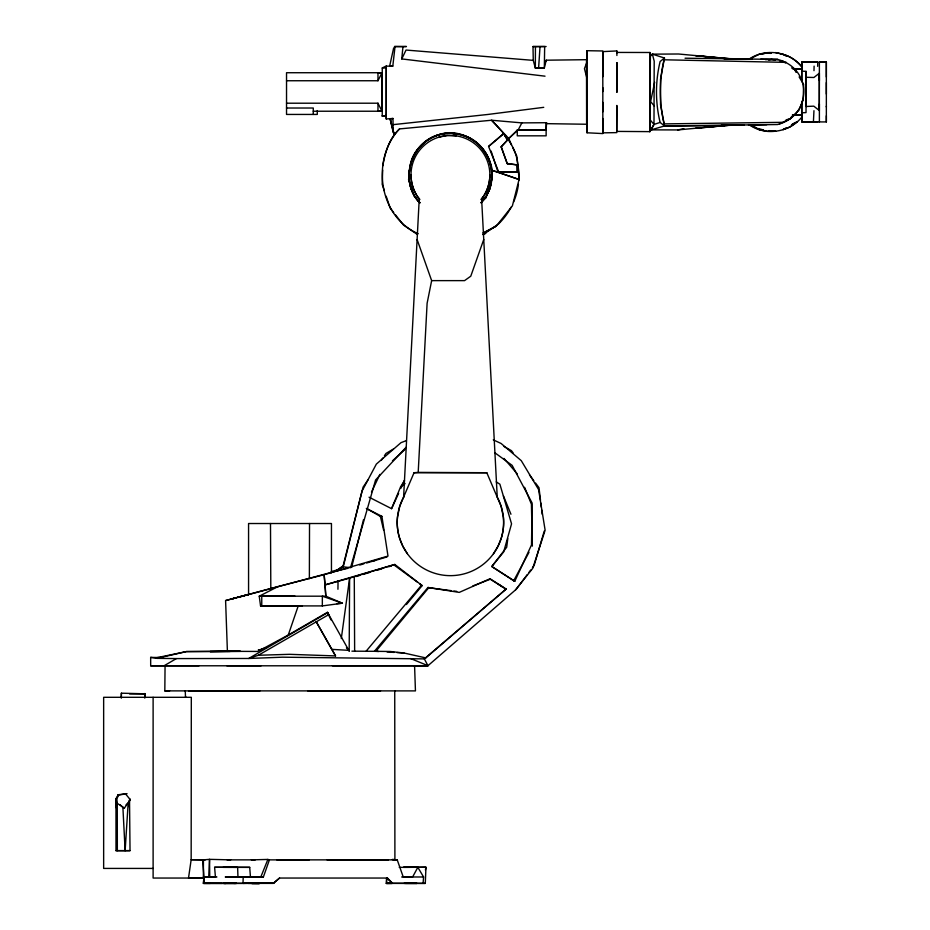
<?xml version="1.0" encoding="UTF-8"?>
<svg xmlns="http://www.w3.org/2000/svg" width="930" height="930" viewBox="0 0 930 930"><rect width="100%" height="100%" fill="white"/><g stroke="black" fill="none" stroke-linecap="round" stroke-linejoin="round"><path stroke-width="1.4" d="M331.452 572.868L331.452 523.52L248.566 523.52L248.566 594.654M382.242 115.994L382.253 67.96L386.287 65.984L386.252 116.006L382.242 115.994L386.252 116.006M602.826 102.416L602.838 133.583L587.039 132.781L587.051 124.829M602.826 91.535L602.768 51.615L616.811 50.941L616.904 55.498M801.753 101.324L801.753 121.923L826.352 121.923L826.352 106.183M801.753 81.201L801.753 62.043L817.714 62.019M801.753 71.133L806.031 71.377L806.031 106.485L813.808 106.159L819.318 110.542L819.388 62.043L826.352 62.031L826.352 106.95M819.318 110.542L819.33 73.249L813.901 77.492L806.031 77.283M826.352 121.923L826.352 115.797M826.352 94.07L826.352 82.584M215.725 876.978L203.379 876.978L203.426 859.866L191.162 859.692L188.511 878.048L153.113 878.048L153.113 697.302M309.365 578.681L309.527 523.52M602.826 76.713L602.826 50.976L587.051 50.697L587.039 132.781M587.051 50.697L587.039 60.427M826.352 62.043L819.388 62.043L826.352 62.031L826.352 77.004M346.425 647.815L349.18 651.012L349.61 578.123L394.808 564.464L422.162 585.609L406.41 604.535M535.436 46.581L544.666 46.535L544.329 67.902L535.331 68.076L533.274 60.369L532.995 46.535L535.436 46.581L535.331 68.076L544.329 67.902L546.236 60.194L586.493 59.694L586.621 124.248L546.236 123.655L546.561 122.714L521.846 122.888L491.563 120.237L399.516 128.921C389.298 138.233 384.997 152.59 382.835 165.784M616.811 50.941L616.741 53.08L616.695 52.429L649.907 52.498L649.814 131.63L616.695 131.409L616.834 105.427L616.776 132.618L602.826 132.851L602.826 118.529M121.353 697.465L121.388 693.187L144.824 693.803L144.824 697.907M733.724 59.113L678.481 53.998L652.372 54.149L654.197 61.113L653.988 124.434L649.814 131.63L649.826 130.712M162.994 657.591L150.66 657.394L150.683 665.775L414.582 665.822L415.443 690.897L164.819 690.885L165.063 665.752L199.043 665.764M337.939 589.26L338.055 580.634M392.983 118.47L390.123 118.889L394.18 134.408L393.099 131.816L392.983 118.47L386.264 118.97L386.078 115.25M649.814 131.63L650.396 56.044L652.372 54.149L664.473 58.02C658.847 80.038 659.114 103.8 664.555 125.957L651.047 129.863L653.988 124.434L660.114 122.434L664.555 125.957L777.48 124.539C812.297 115.727 812.82 68.297 777.515 59.415L685.05 58.206M817.668 66.321L817.749 62.031L801.753 62.043L801.951 66.972M813.959 110.693L813.413 121.923L801.753 121.923L801.951 116.971M813.983 70.68L814.11 66.135M386.496 883.384L392.565 883.291L386.659 878.048L386.369 883.407L392.169 883.395L386.496 883.384L386.659 878.048L387.45 878.048L392.565 883.291L425.289 883.395L425.952 867.225L415.582 867.33M309.237 859.878L269.409 859.866L263.388 876.978L243.207 876.99L243.009 883.372L204.042 883.407L203.426 883.337L203.786 878.164L188.499 878.048L204.077 878.06L202.682 859.773L191.162 859.692L191.313 697.302L103.648 697.302L103.648 868.422L153.113 868.422M382.683 170.062L382.184 184.326L384.392 190.917M423.092 883.372L423.569 876.99L417.837 867.318L399.237 867.353M203.379 876.978L208.727 876.978L209.541 859.343L230.663 859.866M129.119 806.717L129.444 800.009M407.398 553.734L402.829 546.224L399.633 538.284A59.381 56.149 0 0 1 397.494 517.057L399.726 506.28L403.608 497.108L419.232 198.997L417.198 196.102A40.397 39.839 0 0 1 410.99 174.84M403.608 497.108L414.048 472.719L418.198 472.382L427.114 303.273L431.648 280.628L417.105 239.533M386.264 66.518L386.264 118.97M546.096 124.422L546.143 135.827L517.266 135.827L517.266 129.944L546.143 129.944L546.561 122.714M538.633 67.727L540.016 46.756M511.523 144.859L508.71 138.43L491.563 120.237C505.176 134.246 520.509 151.113 517.266 172.213L498.015 172.19L492.342 170.457C489.389 154.113 478.02 138.512 461.303 134.792M382.253 67.983L386.264 67.971M121.388 693.187L121.295 698.139M545.027 76.179L401.76 58.927L402.969 46.605L406.445 46.523L394.448 46.523L402.969 46.605M386.252 66.181L392.809 66.077L395.018 46.663M409.014 175.096L409.7 169.527M410.037 166.749C412.002 148.695 428.974 136.187 445.865 132.839C482.356 129.63 507.42 175.665 480.88 202.81M491.156 180.199L490.133 188.558L486.739 194.614M491.493 177.421L492.342 170.457L519.056 179.502L512.384 205.867L496.236 226.164L483.681 233.07M204.077 878.06L203.426 883.337L249.972 883.395L273.281 883.384L279.546 878.048L387.45 878.048M507.803 538.633L506.687 547.247L491.772 566.51L514.767 581.32L531.507 544.922L532.146 503.095L512.128 465.349L494.644 452.619M341.298 638.55L349.61 578.123L325.105 584.889L325.814 596.188L342.403 603.21L322.338 605.918L260.551 605.895L259.249 596.2L278.035 586.563L324.14 574.694L387.996 556.07L381.904 516.348L366.304 508.396M116.61 803.276L115.797 807.542L115.971 798.731L118.226 794.743L127.038 793.662L118.029 795.15L115.994 802.497L124.399 808.1L130.27 799.614L129.514 798.661M425.417 870.015L425.952 867.225L417.837 867.318L412.618 876.978L401.644 876.978M546.026 61.264L546.236 60.194M654.65 82.27L650.628 101.614L654.371 106.101M393.681 47.872L389.763 65.565L392.809 66.077M237.696 597.49L338.195 570.567L343.251 566.823L361.991 491.168L376.336 464.117L401.004 442.657L406.317 440.634M351.61 567.486L363.502 519.649M331.208 571.659L338.067 569.637L343.077 566.021L363.107 487.088L367.838 480.124M544.248 531.053L534.111 565.51L532.413 567.765M116.622 800.021L115.82 802.648L117.006 804.496M117.424 797.382L118.226 794.743M278.035 586.563L225.595 600.571L227.397 651.326L257.831 651.442L288.265 635.016L298.135 606.209L302.413 605.918M483.74 239.522L470.778 276.187L464.558 280.628L431.648 280.628M586.586 63.101L584.447 68.669L586.702 77.318M261.295 877.025L248.31 877.071L260.772 877.071L267.887 859.436L269.409 859.866M391.553 508.652L400.551 486.96L404.48 480.496L400.97 488.18M398.621 493.307L391.588 508.675L369.047 497.19M371.465 492.133L379.87 474.416M377.975 80.747L381.719 73.296L377.975 72.726L377.975 80.747L286.533 80.747M521.846 122.888L518.277 129.793L508.71 138.43M513.686 580.75L529.019 552.292M485.379 197.032L481.205 202.635C499.422 183.733 493.016 149.416 469.464 138.047A39.258 39.258 0 0 0 440.925 134.49M401.76 58.927L406.05 50.057L533.274 60.369M493.458 553.734L498.027 546.224L501.224 538.284A59.381 56.149 0 0 0 503.363 517.057L501.119 506.269L486.809 472.719L418.198 472.382M491.11 151.055L498.015 172.19L519.056 179.502L517.847 164.97L507.257 163.738L501.119 146.894L507.536 139.988L503.642 133.618L507.513 140.023M381.254 460.397L382.823 458.083M384.404 455.758L385.985 453.445L393.227 449.144M791.814 116.343L790.186 118.738L779.456 123.888M399.516 128.921C370.733 159.228 378.684 216.806 418.175 233.686M527.322 574.542L516.301 589.225L427.335 666.252L414.303 666.054M529.019 572.287L530.716 570.032M480.973 199.497L483.519 196.311A39.432 39.432 0 0 0 476.288 145.092A39.432 39.432 0 0 0 424.568 145.092A39.432 39.432 0 0 0 417.326 196.311L419.883 199.497M515.511 589.829L532.692 568.416L545.131 530.24L538.575 489.517L521.288 460.687L501.084 443.471L493.272 439.867M351.912 651.163L375.848 651.314L428.765 587.737L451.131 590.655M366.025 651.314L421.29 585.447M427.974 587.469L374.395 651.314L390.216 651.488L403.98 653L425.754 657.905L506.118 589.074L490.005 578.751L459.257 592.398L427.974 587.469L428.765 587.737M501.119 146.894L507.536 139.988M406.143 447.237L375.592 479.961L350.505 567.707L343.251 566.823M508.64 138.744L517.429 129.944L546.143 129.944M652.372 54.149L650.396 56.044M392.437 460.862L405.341 449.155M273.281 883.384L279.546 878.048M482.682 200.775L485.972 197.927L491.819 179.595L491.517 171.341M506.118 589.074L424.336 658.893L282.383 657.185L248.729 658.475L176.375 658.591L157.089 658.347L150.66 657.394M503.642 133.618L488.587 146.44L498.701 171.992L517.243 172.213L516.603 164.877M488.587 146.44L503.316 133.955M126.062 804.869L128.166 803.136L125.132 850.671L115.994 850.648L115.971 798.731L116.715 801.276M400.551 486.96L405.073 483.612M425.754 657.905L424.336 658.893L427.94 665.671L427.335 666.252L424.661 665.148M336.242 570.613L343.077 566.021M749.382 59.206L759.473 54.114L769.959 52.626M791.93 124.55L795.371 122.446M176.375 658.591L164.099 665.764L150.683 665.775M288.265 635.016L327.441 612.3L349.18 651.012M327.511 612.742L248.729 658.475L258.354 655.266L328.778 614.602L327.441 612.3L330.964 619.892M786.64 127.608L783.025 129.63L790.023 127.015L797.475 121.563L791.453 124.922M749.185 59.09C765.448 47.895 789.047 51.406 801.707 66.448L801.753 80.468M482.821 233L496.236 226.164M483.1 234.697L498.55 223.921A67.309 67.309 0 0 0 511.175 207.111M115.994 802.497L117.261 801.927L117.343 850.625M472.882 585.912L490.319 579.216L506.013 589.143M483.065 234.441L485.704 233.453M440.925 134.49C411.316 140.418 398.447 180.734 419.511 202.554M372.302 561.336L374.999 560.534M359.782 565.045L363.874 563.824M366.606 563.01L387.066 556.907M356.016 576.519L360.108 575.298M362.84 574.473L369.652 572.438M376.476 570.392L381.928 568.765M388.752 566.719L391.472 565.905M394.808 564.464L325.105 584.889L324.14 574.694L325.814 596.188L259.249 596.2L295.008 596.2M761.693 54.254L767.157 52.661L771.144 53.08M498.015 172.19L498.701 171.992M225.595 600.571L242.556 596.014M236.034 597.758L231 599.118L236.348 597.862M243.881 595.665L249.345 594.2M710.776 126.608L713.391 125.91M786.106 119.831L790.186 118.738L798.986 110.147L803.206 99.591L803.601 84.374L799.126 76.934M237.429 597.386L248.67 594.386M338.195 570.567L347.774 568.346M230.14 651.453L210.052 651.57L240.51 651.326L186.384 651.558L157.089 658.347L159.937 658.138M261.109 649.035L266.55 647.815M768.68 60.032L771.447 59.439L775.364 60.066M438.844 137.163L447.272 135.431L456.188 135.85M651.047 129.863L677.819 129.933L683.841 128.689M155.763 657.929L186.512 651.57L228.292 651.314L227.397 651.326M543.748 107.334L487.797 114.471L393.204 124.643M450.004 133.374C415.629 132.107 395.331 178.711 419.976 202.81M286.533 103.207L377.975 103.207L377.975 111.228L381.777 110.809L381.719 73.296M731.608 125.039L695.652 128.317L724.551 125.422L744.244 125.085M222.363 883.395L203.461 883.372L210.227 883.395M677.819 129.933L700.79 127.759M710.869 126.84L729.236 125.259L721.308 125.225M377.975 111.228L381.777 110.809L377.975 103.207M203.426 859.866L209.541 859.343L209.738 876.978L216.911 876.978M336.695 603.605L342.403 603.21L322.338 596.188L322.338 605.918M801.753 112.821L806.031 112.588L806.031 71.377M367.478 509.059L380.382 516.417L381.904 516.348M260.772 877.071L263.388 876.978M258.354 655.266L289.509 654.313L335.544 655.929L316.27 621.821L335.544 655.929M129.584 693.919L144.824 693.803M251.402 859.866L267.887 859.436M225.537 883.395L224.537 883.419L235.523 883.384M386.369 883.407L425.289 883.395M748.464 125.015L766.739 124.713M274.094 882.919L243.009 883.372L268.433 883.035M664.497 123.888L782.339 122.33M215.411 877.048L214.621 867.295L249.705 867.353L250.461 877.071L225.246 876.978L243.207 876.99M258.412 649.942L261.167 649.907M765.355 59.636L778.061 59.532L760.74 59.206M724.447 125.573L664.555 125.957L660.533 104.672L660.533 79.294L664.473 58.02L660.114 61.531A129.7 129.7 0 0 0 660.114 122.434M129.526 800.114L130.026 850.636L125.132 850.671L122.9 807.461L120.075 804.694M423.569 876.99L403.248 876.978L397.226 859.866L327.104 859.866M225.606 883.395L223.467 883.395L236.441 883.395L233.825 883.395M724.121 58.741L729.515 58.73M793.22 69.006L801.753 68.983L793.383 68.983M233.302 867.365L236.557 867.353M546.119 46.523L532.995 46.535M381.974 72.726L286.533 72.726L286.533 114.437L317.281 114.437L317.281 110.589M286.533 108.02L313.271 108.02L313.271 114.437M313.271 111.228L381.974 111.228M792.43 114.925L801.753 114.925L793.104 114.902M414.048 472.719L486.809 472.719M226.804 665.752L261.144 665.764M332.44 665.752L427.94 665.671L410.56 658.533M188.592 690.897L259.935 690.897M307.83 690.909L380.544 690.885M115.994 850.648L130.026 850.636M227.048 859.866L255.273 859.866M276.826 859.866L388.473 859.866M214.621 867.295L249.705 867.353M232.616 867.353L223.223 867.341M404.004 883.395L416.873 883.395L405.375 883.395M813.413 121.923L817.772 121.935M164.819 690.885L169.62 690.885M186.174 697.314L185.5 697.302L185.256 690.885M247.961 883.395L259.447 883.465L252.053 883.407M208.727 876.978L209.738 876.978M258.459 649.965L261.318 649.977M260.551 605.895L298.135 606.209M202.682 859.773L205.367 859.808M752.079 59.055L724.644 58.544L695.652 55.649L732.91 59.055M664.648 59.799L786.385 62.38M332.231 649.396L348.797 650.337M375.848 651.314L378.661 651.488M387.101 651.988L394.134 652.407M396.947 652.581L403.98 653M395.018 859.727L397.226 859.866L392.367 859.494L397.04 859.878L394.215 859.692M377.975 72.726L381.823 73.005M763.495 129.979L758.369 128.538M768.075 53.173L770.819 53.382M763.53 130.107L759.438 129.712L749.359 124.771M768.994 130.63L775.818 131.281L767.262 131.386L759.438 129.712L754.811 126.992M780.444 54.045C788.954 54.882 796.254 60.508 801.718 66.786M452.875 133.722L458.49 134.443M453.921 591.015L456.723 591.375M507.385 163.529L517.847 164.97M779.27 60.694L783.176 61.322L785.478 62.949M775.55 52.545L783.107 54.324L786.571 56.346M122.9 807.461L124.399 808.1M417.454 234.534L403.515 225.083L395.483 214.853M791.744 67.971L794.662 69.494L796.15 71.97M504.037 446.481L511.43 450.655L513.162 452.968M496.225 481.903L499.887 484.193L511.547 523.834L503.665 551.92L491.807 566.533L514.767 581.32M497.992 583.947L502.572 586.911M748.952 124.515C764.995 136.292 789.349 132.641 801.753 117.215L801.753 103.439M792.36 67.855L794.662 69.494L795.999 72.005M394.343 565.207L417.524 582.203M419.849 583.9L422.162 585.609M419.476 202.287C400.981 183.477 408.224 149.277 431.462 137.512C455.63 125.166 488.297 141.395 491.412 168.586M419.988 202.717L414.385 196.544L408.514 179.281M503.99 458.42L517.161 473.777M650.268 120.028L653.988 124.434M125.318 793.674L130.27 799.614M393.692 212.586L390.123 208.041L386.159 196.184M529.507 474.939L533.808 480.717M535.529 483.03L538.981 487.657L540.504 500.259M512.674 147.312L516.696 155.868L518.917 172.19A67.309 67.309 0 0 1 518.835 180.269M503.432 495.888L510.954 514.244M524.59 487.285L531.414 504.211L532.355 546.108M501.34 146.917L507.257 163.738M393.216 130.874L394.18 134.408M390.321 119.087L392.89 129.572M380.382 516.417L383.625 530.1M390.123 118.889L393.099 131.816M540.853 503.06L541.353 507.257M541.702 510.059L542.213 514.255M203.682 876.955L204.147 883.291M649.907 52.498L649.989 54.056M497.248 497.213L481.624 198.997L483.658 196.102A40.432 39.874 0 0 0 489.866 174.84M237.627 867.365L237.952 876.804M203.891 877.176L204.042 883.407M819.33 73.249L819.388 80.561M354.272 577.053L354.644 651.314M270.491 523.52L270.816 588.83M144.789 693.513L144.801 697.698M394.739 690.885L394.901 859.843M819.388 103.986L819.388 121.923M602.826 87.664L602.826 111.856M261.76 596.188L261.76 605.918M497.469 497.573A53.208 53.208 0 0 1 449.736 575.647A53.208 53.208 0 0 1 404.05 496.364M518.44 184.303A67.309 67.309 0 0 1 513.616 201.996M616.869 62.612L616.927 92.163L616.869 62.612M251.693 883.419L259.435 883.407L251.693 883.419M417.675 867.283L403.62 867.33L417.675 867.283"/></g></svg>
